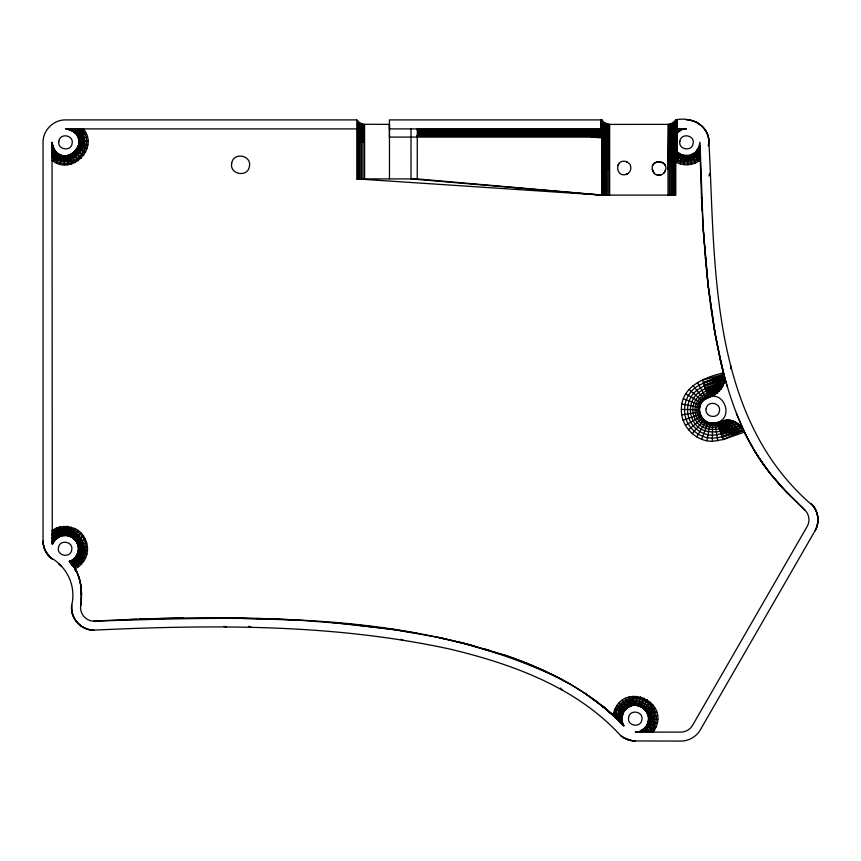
<?xml version="1.0" encoding="UTF-8"?>
<svg xmlns="http://www.w3.org/2000/svg" width="861" height="861" viewBox="0 0 861 861"><rect width="100%" height="100%" fill="white"/><g stroke="black" fill="none" stroke-linecap="round" stroke-linejoin="round"><path stroke-width="1.29" d="M389.463 178.905L389.463 124.382L363.03 124.264L359.435 122.779L356.809 119.916L65.49 119.916C53.5 119.69 42.824 130.355 43.05 142.356L43.05 541.074C43.039 547.036 45.515 552.934 49.787 557.099C66.932 566.409 76.22 585.598 71.775 604.885C69.784 617.692 80.88 630.381 93.849 630.134C212.495 624.559 332.884 623.698 449.55 649.011C512.144 663.896 576.666 687.261 621.05 736.026L626.087 739.136L632.62 740.934L680.89 741.084C688.768 741.095 696.409 736.682 700.337 729.848L814.958 530.925C819.414 523.37 818.811 513.242 813.473 506.268C708.883 417.919 715.523 266.167 708.937 142.033C709.173 125.34 690.565 116.321 675.788 119.916L675.788 195.103L601.882 195.103L417.251 178.905L417.273 137.082L418.457 128.892M356.809 119.916L356.809 178.905L601.882 195.103L601.656 119.916L604.971 123.08L609.663 124.404L668.717 124.371L672.71 123.08L675.282 120.701L675.874 160.34L676.014 119.916L676.369 157.208L676.552 119.916L676.735 155.518L675.788 162.083C683.462 166.27 693.417 165.452 700.294 160.06L700.025 146.004C696.861 155.163 684.57 159.403 676.994 152.375C683.72 159.769 696.011 155.949 700.047 147.608L700.025 146.004M676.735 155.518L676.886 129.979L678.328 128.892L676.994 131.184L676.735 155.518L678.608 153.269L682.827 155.314L689.586 155.464L695.57 152.311L699.304 146.521L698.884 148.888L700.047 147.963C696.667 156.928 684.097 159.963 676.994 153.538M788.87 494.462C770.261 475.885 754.989 454.124 743.624 430.435C733.228 407.468 725.586 383.317 720.054 358.736L723.821 374.277C727.793 387.708 714.759 395.662 704.126 399.569C698.562 404.035 697.722 412.979 702.35 418.403C708.603 426.808 719.032 421.772 727.028 420.125C732.948 420.039 738.824 422.999 742.171 427.895C750.254 443.813 758.832 459.613 770.175 473.507L785.792 491.287L804.798 509.97C809.222 514.114 810.244 521.228 807.177 526.448L692.556 725.36C690.199 729.461 685.614 732.108 680.89 732.108L635.246 732.108C650.744 732.905 653.477 708.345 638.432 705.439C627.701 702.436 617.854 715.071 622.966 724.854L623.45 725.36C619.823 718.795 622.385 709.55 629.38 706.397M418.134 132.099L601.01 132.099L601.118 119.916L600.795 131.098L601.591 134.8L417.424 135.543L418.424 130.517L600.795 131.098L418.274 131.55M418.349 131.001L600.795 131.098L600.795 119.916L600.774 130.99L418.306 131.356M639.734 731.333L645.352 727.534L650.712 732.108C657.89 721.787 655.479 705.579 643.049 700.585C630.596 694.795 618.047 704.642 614.334 716.33C615.4 702.748 631.253 693.546 643.587 699.326C650.216 702.21 655.081 708.592 656.082 715.749C657.578 721.604 653.585 726.652 653.198 732.108C674.023 701.435 620.523 678.855 613.075 715.168L622.966 724.854C591.195 691.867 549.469 670.525 506.591 655.759L463.444 643.102L438.583 637.431L394.209 629.606L348.533 624.01L297.583 620.092C229.661 616.368 161.567 617.541 93.677 621.147C85.982 621.104 79.546 613.613 80.676 606.004C82.193 593.509 81.86 579.905 75.09 568.852C73.497 566.237 71.592 563.815 69.472 561.609C80.773 572.834 82.871 590.592 80.676 606.004M604.971 123.08L604.379 169.294L605.584 123.424L605.584 195.103M643.705 729.116C646.331 735.488 649.625 727.997 651.217 724.93C653.768 718.515 652.014 710.766 646.945 706.074C636.451 695.311 616.25 705.03 618.123 719.947L621.814 719.602L623.063 712.886L614.948 709.055M81.451 595.037C81.601 585.964 79.47 576.483 75.251 568.766C79.793 566.387 83.474 562.524 85.616 557.874C90.545 547.241 85.54 533.519 74.918 528.557L71.043 536.661L76.155 541.052L78.211 545.196L78.642 549.792L76.392 556.292L73.217 559.639L69.472 561.609L73.669 566.678C99.887 553.591 74.111 514.609 52.026 534.1C55.739 543.517 58.268 534.649 64.295 535.198C70.451 534.789 76.704 539.051 78.071 545.153C80.095 551.826 75.983 559.402 69.397 561.544L73.669 566.678L72.087 564.579C97.142 552.633 70.473 516.858 52.026 537.63L52.682 535.219C73.303 516.503 98.003 553.688 72.765 565.451L72.873 564.063L71.355 563.697C95.399 552.127 70.225 519.14 52.026 538.211L54.447 540.514L59.85 536.349L56.342 528.084L52.026 530.505L53.716 531.054C65.005 523.284 82.236 529.913 85.411 543.248C86.939 549.06 85.896 555.42 82.591 560.436C81.117 565.408 70.032 566.258 76.812 571.984M606.219 123.715L605.584 169.294L606.887 123.962L606.887 195.103M620.103 719.721C618.316 705.299 639.142 697.442 647.332 709.453C651.626 714.985 651.346 723.369 646.697 728.61C643.458 734.691 642.478 728.89 639.906 731.742C670.891 713.188 617.778 686.561 621.814 723.66L622.912 724.047L622.169 721.873L620.512 722.325L620.103 719.721L619.339 721.152C618.682 684.226 672.635 711.046 642.898 732.108M693.858 153.796L695.57 152.311L699.606 156.616L700.251 158.058L698.648 161.233L693.858 153.796L698.529 148.705L699.961 142.162L703.2 229.198L707.936 283.99L715.114 334.09L724.338 377.204L704.223 385.319L724.402 378.302C713.134 383.694 697.98 385.115 691.06 396.943C687.336 403.314 686.529 411.214 688.908 418.209C691.394 425.162 696.926 430.855 703.814 433.524C716.513 438.733 728.923 430.08 740.32 425.635L720.485 431.985L739.89 425.194C724.069 432.2 699.283 438.83 691.587 417.273C689.478 411.063 690.188 404.057 693.503 398.395C699.519 387.633 713.102 386.955 723.627 383.888L705.88 390.065L722.939 385.932C707.15 388.085 687.853 397.395 694.009 416.433C700.65 435.731 723.875 429.413 737.683 423.418L719.688 429.704L738.135 423.698L743.624 430.435L723.122 439.562L712.348 441.306L712.596 423.354C704.524 423.44 697.851 415.26 699.552 407.371C695.989 398.869 729.299 390.41 708.043 396.297L717.557 392.928L707.688 395.253L719.43 391.185C707.473 392.239 692.847 401.258 697.797 415.11C702.63 429.295 719.947 426.787 730.117 420.351L732.969 421.007L718.978 427.669L735.66 422.148L727.028 420.125L717.525 423.483L724.295 420.394L730.128 420.329L717.88 424.527L723.122 439.562L744.431 432.136L748.338 439.896M607.565 124.156L606.887 169.294L608.253 124.296L608.253 195.103M608.953 124.371L608.253 169.294L609.663 124.404L609.663 195.103M668.018 169.294L668.717 124.371L669.417 169.294L670.116 124.156L670.794 169.294L671.451 123.715L672.097 169.294L672.71 123.08L673.291 169.294M81.3 599.471L81.418 592.303M68.955 128.892C96.862 139.977 62.39 172.889 52.682 146.499C63.025 171.769 94.968 139.999 69.633 129.548L70.72 128.892L74.724 130.302C93.806 145.444 63.832 170.758 52.026 149.459L53.565 148.609L52.026 143.292C58.182 173.19 97.185 142.797 69.666 129.441M54.017 159.995L52.026 157.767C60.367 162.998 72.13 163.945 79.406 156.271C87.424 148.953 85.336 137.566 81.655 128.892C97.497 145.993 72.862 173.718 54.017 159.995L52.026 160.318C71.269 176.365 99.51 148.135 83.452 128.892M417.273 137.082L417.359 136.296L601.656 135.177L601.656 119.916L601.301 133.38L417.833 133.38M359.435 122.779L358.811 142.356L360.102 123.198L360.102 178.905M601.861 137.082L601.882 119.916L389.43 119.916L389.43 137.082L601.861 137.082L590.689 136.307M360.791 123.564L360.102 142.356L361.512 123.866L361.512 178.905M602.399 195.103L602.399 120.701L601.807 136.307L417.359 136.296L417.262 128.892M71.775 604.885C69.859 617.714 80.869 630.306 93.849 630.134M362.266 124.092L361.512 142.356L363.03 124.264L363.03 178.905M86.864 554.247L78.157 552.052L78.62 547.478L76.263 541.009L83.549 535.962M601.656 119.916L601.129 132.648L601.118 119.916M363.805 124.371L363.03 142.356L364.59 124.404L364.59 178.905M505.45 655.372C546.057 669.309 585.437 689.058 616.874 718.741C620.114 684.097 669.88 704.739 648.71 732.108L650.077 731.559L652.057 728.847M602.399 120.701L601.656 135.177L417.424 135.543L417.854 133.401L417.542 134.8L601.591 134.8M83.829 155.314L76.489 150.126C79.632 145.735 79.761 139.525 76.78 135.016L84.303 130.108L81.655 128.892M652.261 169.014C650.808 158.693 668.147 159.683 665.628 169.746C664.929 173.965 659.892 176.494 656.071 174.589C653.165 174.869 651.551 165.538 652.627 170.726M64.015 164.752L64.607 155.798L69.149 155.324L75.015 151.88L81.364 158.23M636.731 696.248L636.139 705.202L640.584 706.278L644.415 708.786L650.539 702.21M643.813 729.17C647.902 725.629 649.775 719.947 648.118 714.695C650.141 720.603 647.332 727.48 641.897 730.472M600.687 130.097L418.457 130.097L418.371 130.937M622.062 721.895L621.62 723.455C616.444 686.282 672.054 711.853 640.455 732.108L642.058 730.763L638.701 732.108M712.348 441.306C695.548 441.37 680.847 426.249 681.363 409.459C681.094 386.503 704.804 377.258 723.466 372.888M71.043 536.532L66.609 535.251L67.588 526.437L74.918 528.557M683.978 164.666L685.065 155.744L689.596 155.604L691.609 164.214M616.874 705.751L624.225 710.906C634.116 695.656 657.933 714.253 645.481 727.556M78.071 545.153C80.051 551.653 76.026 559.467 69.375 561.523L71.248 560.855M52.026 537.63L54.221 536.887L52.36 538.911L52.209 543.237C64.478 519.484 94.29 551.331 69.73 561.889M705.396 388.688L723.886 383.113L724.338 377.204C711.692 381.036 695.656 382.542 688.466 395.403C684.291 402.528 683.397 411.375 686.056 419.199C688.832 426.991 695.031 433.363 702.737 436.355C716.481 441.801 730.268 433.115 743.269 429.725L722.25 437.054L743.624 430.435M730.569 368.723L731.011 366.076M642.607 707.365C631.425 699.186 615.884 714.296 623.784 725.705L619.016 720.818L618.166 716.933L616.874 718.741M655.156 708.291C641.649 711.304 647.827 720.388 657.481 715.556M417.359 136.296L417.499 135.489M708.216 145.95C711.649 132.938 699.606 119.561 686.497 119.916M706.903 440.757L710.26 423.117M617.649 719.484L618.166 716.933M60.238 164.182L62.336 155.454L58.15 153.645L53.253 161.168M638.41 705.546L640.519 696.829M708.98 175.988L709.625 173.448M75.477 128.892L73.68 131.658M78.211 530.527L73.034 537.727L68.923 535.843L71.345 527.19M680.212 163.902L682.687 155.421L689.596 155.604M664.122 172.889L665.628 169.746M625.366 161.373C614.227 159.339 615.744 178.055 626.356 174.352C629.854 173.179 631.662 169.24 630.489 165.742C630.984 163.213 622.729 160.307 627.045 161.9M815.948 529.009C819.521 521.196 818.122 511.52 812.483 505.041M356.809 128.892L65.49 128.892C100.145 136.156 59.291 177.011 52.026 142.356L52.284 543.7L52.812 542.247L52.047 541.838M701.629 439.261L708 422.482M52.381 544.152L55.922 538.749L62.003 535.531L59.979 526.9L56.342 528.084M85.454 539.287L77.286 543.022L73.034 537.727M695.699 152.375L699.433 146.553M56.611 162.977L60.162 154.722M644.146 698.034L640.584 706.278M69.633 129.548L71.743 130.431L72.496 128.892L74.724 130.302L74.294 128.892C95.539 143.184 66.308 172.394 52.026 151.159L53.436 151.579M814.958 530.925C820.07 522.24 818.359 510.369 810.997 503.47M684.969 155.873L680.577 154.453L676.638 162.525L675.853 160.576C683.602 164.58 693.632 164.042 700.251 158.058C692.535 160.996 683.892 163.655 676.014 159.102L676.014 119.916L676.272 157.671L677.984 159.759M54.447 540.514L52.338 543.937L52.123 542.678L53.199 542.452L55.997 538.825M52.812 542.247L52.101 542.441C65.199 518.839 94.861 551.481 70.15 562.341L73.669 566.678L71.355 563.697M583.855 692.556L607.263 710.045L602.711 706.278L614.603 716.578L616.282 713.392L622.266 715.05M81.375 564.213L74.864 558.025L77.404 554.215L85.616 557.874M696.7 436.882L705.891 421.459M52.284 543.7L53.102 542.398M618.037 165.086L618.994 163.612M642.672 707.279L647.526 699.853M665.37 165.882C664.261 161.147 654.586 160.62 652.907 165.204M700.122 151.966C694.967 159.651 684.226 160.716 676.552 156.358L676.552 119.916M642.328 731.226L641.66 732.108L644.835 730.419M77.296 131.421L76.123 128.892C95.829 144.379 67.524 172.695 52.026 153L54.803 150.546L56.342 152.236L52.026 156.917L54.76 158.844L52.134 156.788L52.026 155.83L53.005 155.83C68.988 172.092 95.227 145.853 78.964 129.871L76.123 128.892L75.273 129.57L75.822 128.892M703.986 420.082L692.255 433.675M75.37 133.207L79.815 128.892M698.529 148.705L699.476 149.201L700.058 148.555M649.571 732.108L650.077 731.559M700.122 152.106L699.702 152.526L697.27 150.653M682.246 129.182L679.996 129.602L676.994 131.873C680.459 129.441 682.472 128.978 686.497 128.892L676.671 128.892L676.552 156.358C682.751 163.073 694.709 160.62 700.165 153.979L697.776 154.636L700.144 152.924L699.476 149.201M650.712 732.108L653.23 729.558M74.713 539.309L81.117 533.013M648.193 729.913L646.084 731.958L645.459 732.108L645.406 731.118M648.688 719.215L657.675 719.387M678.35 131.163L676.994 132.422L682.332 129.451M78.964 129.871L81.461 128.892L81.978 131.625L78.964 129.871L78.964 128.892M52.101 542.441L52.026 541.074C65.823 519.043 94.785 549.835 71.969 562.287L70.15 562.341L71.388 561.146L69.472 561.609M702.35 418.403L688.434 429.757M73.411 565.128L72.862 565.569L75.251 568.766L71.194 560.759L69.375 561.523M52.026 152.666L52.715 152.139M696.99 158.65L700.208 156.035L698.648 155.572L700.197 155.572M653.112 705.051L646.051 710.422L648.075 714.555L656.631 711.821M68.88 535.703C62.229 533.917 54.62 537.63 52.413 544.249L52.123 542.678M698.12 151.31L700.09 149.932C695.774 158.155 684.14 160.35 676.886 154.743L676.886 129.979L677.693 130.269C682.149 126.007 679.103 134.919 677.22 129.613L676.886 119.916L676.886 128.892M53.673 539.922L52.026 541.074L52.338 541.989M677.693 130.269L679.986 128.892L679.996 129.602M680.341 130.269L676.994 132.723L680.394 130.355M685.356 425.226L701.026 416.466M647.289 712.381L648.075 714.555M626.356 174.385L627.927 173.588M57.999 537.307L62.186 535.607L66.609 535.251M646.267 732.108L649.097 730.709M706.246 391.109L722.616 386.535L706.59 392.099L721.54 388.548C707.839 390.324 690.511 399.192 696.097 415.702C702.006 432.147 721.141 428.304 732.959 421.04L718.375 425.926L730.117 420.351L717.88 424.527L717.213 422.6L712.596 423.354M717.88 424.527L727.211 420.136C718.558 422.6 706.311 427.207 700.789 416.595C694.859 406.467 704.589 395.285 715.071 394.564M72.389 563.105L71.291 563.621L71.969 562.287L70.71 562.943L73.669 566.678M717.557 392.928C684.377 396.62 699.067 438.034 727.211 420.136L717.525 423.483M70.118 562.298L71.635 561.63M52.026 149.362L52.704 149.061C65.996 171.716 94.732 140.031 70.946 128.892M722.099 436.613L742.171 427.895L721.346 434.45L741.762 427.325L721.098 433.761M77.867 137.028L86.111 133.477M52.026 531.754L53.716 531.054L52.026 534.1L55.158 533.303L57.816 537.425M717.299 422.837L724.295 420.394M720.173 431.081L738.135 423.698M719.322 428.66L735.66 422.148M680.524 154.582L682.687 155.421M703.469 383.156L724.101 375.482L703.319 382.725L723.821 374.277L702.447 380.218L708.355 397.169C724.478 390.754 733.841 417.607 717.213 422.6M678.07 130.786L676.994 131.184L676.886 129.979M718.375 425.926L732.969 421.007M683.107 420.233L700.068 414.324M721.475 421.126C702.996 432.889 688.757 401.441 710.443 396.63M724.262 381.132L705.084 387.784L723.886 383.113M708.259 396.91L714.953 394.618M52.026 535.434L52.682 535.219M707.559 394.898L719.731 390.905L707.193 393.843L721.206 388.989L706.967 393.208M708 396.146L717.331 393.079M704.459 386.019L724.359 380.175M78.211 545.196L86.767 542.882M78.588 139.202L87.316 137.103M656.071 174.589L661.237 174.858M681.761 414.916L699.487 412.042M687.336 155.798L689.586 155.464M59.979 526.9L67.588 526.437M52.166 144.261L52.026 142.399L52.575 146.531L52.026 145.81L53.178 148.813L52.026 147.575L52.704 149.061L52.026 148.77M62.186 535.596L68.934 535.833L72.991 537.824M678.522 153.387L676.994 152.02L680.707 154.517M78.62 547.478L87.456 546.649M78.932 141.473L87.887 140.87M130.248 619.533L136.77 619.274M93.677 621.147C250.088 616.422 417.693 609.201 562.201 679.695M139.547 619.081L183.296 617.983M417.262 130.097L600.709 130.517M600.687 128.892L389.43 128.892L389.43 124.382M418.457 129.43L600.687 129.43M417.251 178.905L356.809 178.905M418.457 130.097L600.774 130.99L600.687 119.916M418.317 131.238L601.01 132.099M681.363 409.459L699.315 409.707M224.29 617.832L298.476 620.146M256.524 618.456L264.467 618.628M53.823 154.948L52.026 154.829L53.005 155.83M591.163 137.082L601.882 137.868M78.534 549.781L87.478 550.47M601.882 195.103L411.009 178.905L410.998 128.892M635.246 741.084L627.712 739.782L621.05 736.026M331.926 622.492L394.209 629.606M621.846 717.31L614.603 716.578M78.889 143.755L87.822 144.691M359.973 625.226L362.459 625.527M367.615 626.162L370.23 626.485M374.148 626.959L376.763 627.282M388.354 628.81L390.862 629.197M389.344 628.896L414.539 632.867M92.17 630.058C80.547 629.262 70.957 618.413 71.614 606.779M688.585 120.013C698.938 120.884 707.796 129.613 708.807 139.945M414.787 632.953L417.316 633.416M681.912 404.003L699.552 407.371M632.62 740.934L623.095 737.522M648.537 721.389L657.223 723.186M441.51 638.13L446.708 639.26M438.583 637.431L474.637 646.008M457.073 641.563L462.12 642.855M463.444 643.102L506.591 655.759M78.459 146.004L87.101 148.436M52.134 156.788L55.47 157.757M224.043 626.377L226.572 627.12M483.688 648.634L490.103 650.529M676.272 157.671L678.608 158.489M400.731 639.303L403.196 640.207M683.408 398.74L700.197 405.111M524.65 662.507L527.007 663.422M647.881 723.617L656.125 726.856M248.807 626.248L251.164 627.238M540.202 669.04L545.035 671.16M52.026 153L54.555 154.162M77.651 148.157L85.756 152.02M555.829 676.369L570.434 684.28M678.737 153.366L676.994 151.902L680.577 154.453M685.787 393.8L701.209 402.991M646.848 725.683L654.425 730.289M678.285 153.71L676.994 152.881L677.898 154.248L676.897 154.625L676.724 155.873L679.168 157.337L676.628 156.002L676.671 128.892L677.22 129.613M72.593 128.892L74.724 130.302M76.295 556.228L83.765 561.221M592.271 698.465L597.599 702.275M642.78 707.484L647.192 712.434L644.491 708.7M52.521 559.392C46.677 555.227 43.072 548.242 43.05 541.074M52.026 149.459L54.017 151.138M676.994 151.902L678.608 153.269M617.455 719.29L602.711 706.278L613.075 715.168M688.994 389.366L702.587 401.086M602.711 706.278L616.196 718.085L616.96 716.815L615.615 717.536L616.282 713.392L613.613 712.65L614.334 716.33M58.817 564.052L61.583 566.56M609.34 711.886L611.31 713.694M70.72 128.892L71.947 130.043M804.798 509.97L785.792 491.287L770.617 474.067L757.702 456.029M625.699 709.141L619.328 702.813M619.016 720.818L621.814 723.66M50.724 557.971L44.837 549.856L43.168 543.366M786.308 491.717L791.496 497.066M652.627 170.36L654.597 173.61M777.978 482.677L780.389 485.432M560.457 688.079L562.19 690.113M71.183 563.654L72.625 565.365M692.922 385.545L704.266 399.45M79.922 128.999L81.978 131.625M765.063 466.77L763.298 464.23M765.86 467.781L767.431 469.826M73.142 559.553L78.512 566.753M622.255 700.337L627.454 707.656M73.271 153.355L78.448 160.695M755.075 451.821L762.469 463.164M676.014 159.102L677.316 161.125M55.158 533.303L52.962 529.87M750.415 443.695L752.31 446.924M754.15 450.066L755.872 452.994M697.442 382.456L706.214 398.137M623.45 725.36L621.739 721.981M623.719 725.64L622.912 724.047L623.644 725.565M748.112 439.304L749.231 441.51M625.56 698.389L629.434 706.494M71.291 154.517L75.155 162.621M736.316 413.355L746.046 435.44M71.904 128.892L72.195 129.559M691.803 154.883L695.257 163.02M629.143 697.044L631.576 705.686M69.149 155.324L71.581 163.967M700.294 160.06L701.543 198.17L701.511 197.524C704.836 261.044 709.712 325.2 727.254 386.621M713.726 326.05L720.054 358.736M714.813 332.217L715.297 334.746M716.492 341.053L716.976 343.571M715.114 334.09L707.936 283.99M714.942 423.181L717.816 440.907M711.38 310.541L711.778 313.146M709.679 297.777L709.991 300.306M710.465 304.094L710.777 306.624M633.836 705.245L632.9 696.323M66.9 155.755L67.825 164.677M708.302 287.187L703.2 229.198M705.353 257.245L705.6 259.871M702.845 223.031L703.028 225.679M687.293 155.938L687.81 164.763M63.768 526.34L64.306 535.305M702.07 207.673L702.189 210.213M81.289 590.506L81.364 594.079M675.788 119.916L675.874 160.34M676.994 119.916L676.994 128.892M675.282 120.701L675.282 195.103M674.367 121.778L674.367 195.103M673.291 122.692L673.291 195.103M672.097 123.424L672.097 195.103M670.794 123.962L670.794 195.103M669.417 124.296L669.417 195.103M668.018 124.404L668.018 195.103M604.379 122.692L604.379 195.103M603.313 121.778L603.313 195.103M358.811 122.305L358.811 178.905M357.713 121.197L357.713 178.905M58.86 141.193C56.987 149.663 70.989 152.128 72.13 143.529C74.003 135.059 60.001 132.583 58.86 141.193M58.473 547.574C56.6 556.055 70.602 558.52 71.732 549.921C73.615 541.44 59.603 538.975 58.473 547.574M231.727 163.246C229.22 174.546 247.893 177.84 249.41 166.367C251.907 155.066 233.234 151.773 231.727 163.246M628.616 717.471C626.733 725.941 640.745 728.417 641.875 719.807C643.748 711.337 629.746 708.872 628.616 717.471M679.867 141.193C677.984 149.663 691.996 152.128 693.127 143.529C694.999 135.059 680.997 132.583 679.867 141.193M706.149 408.717C704.276 417.187 718.278 419.662 719.419 411.052C721.292 402.582 707.29 400.117 706.149 408.717M678.597 131.453L676.994 132.809L678.597 131.453M623.784 725.705L622.912 724.047L623.762 725.694"/></g></svg>
